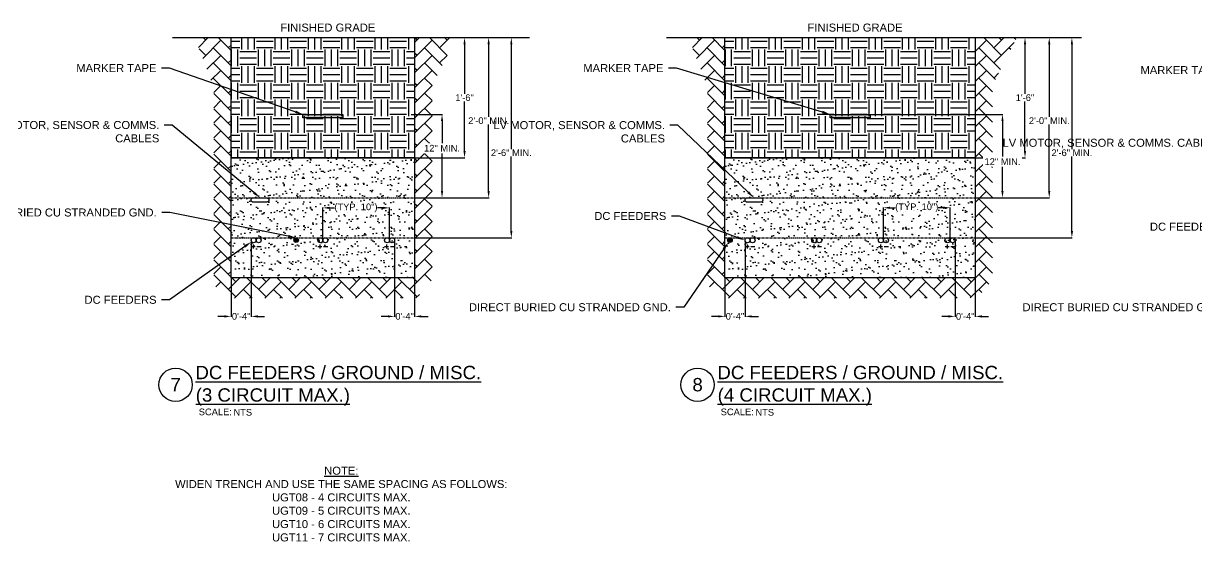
# Model space of a CAD drawing. Header units: feet. Extents: x -17 to 1795, y -42 to 60.
# Drawn here: x 997.1 to 1173, y -17.4 to 60.3 of the extents above; entities that cross this region are included whole.
import ezdxf
from ezdxf import colors
from ezdxf.entities.mleader import LeaderData, LeaderLine
from ezdxf.enums import TextEntityAlignment as Align
from ezdxf.math import Vec2, Vec3

# ---------------------------------------------------------------- set-up
doc = ezdxf.new("R2010")
doc.units = ezdxf.units.FT
doc.header["$MEASUREMENT"] = 0
doc.linetypes.add('CENTER', pattern=[2, 1.25, -0.25, 0.25, -0.25])
for name, color, linetype in [('E-CABL-HARN-CBHR', 2, 'Continuous'), ('E-CABL-INST', 1, 'INSTRUMENT_CABLE'), ('E-CABL-UG2', 142, 'GROUND_WIRE_G2'), ('E-FIN-GR', 4, 'Continuous'), ('E-MRKR-TREN', 6, 'Continuous'), ('E-TREN', 3, 'Continuous'), ('E-TREN-HATCH', 254, 'Continuous'), ('G-ANNO-TEXT @ 1', 1, 'Continuous'), ('G-DIMS', 7, 'Continuous'), ('G-TEXT', 7, 'Continuous'), ('text', 1, 'Continuous'), ('X-SES2-TREN_SECT$0$G-TEXT', 7, 'Continuous')]:
    doc.layers.add(name, color=color, linetype=linetype)
doc.styles.add('NEI-A', font='arial.ttf')
doc.styles.get("Standard").update_dxf_attribs({"font": 'arial.ttf'})
doc.linetypes.add('GROUND_WIRE_G2', pattern='A,1,-0.2,["G2",Standard,S=0.1,R=0,X=-0.1,Y=-0.05],-0.2', length=1.4)
doc.linetypes.add('INSTRUMENT_CABLE', pattern='A,1,-0.2,["INST",Standard,S=0.1,R=0,X=-0.09,Y=-0.05],-0.3', length=1.5)
doc.dimstyles.new('NEI-A', dxfattribs={"dimtxt": 0.1, "dimasz": 0.125, "dimexe": 0.0625, "dimexo": 0.0625, "dimgap": 0.0625, "dimtad": 0, "dimtih": 1, "dimtoh": 1, "dimdec": 4, "dimzin": 3, "dimdsep": 46, "dimlunit": 4, "dimtxsty": 'NEI-A', "dimcen": 0, "dimadec": 0, "dimazin": 0, "dimtfac": 0.75, "dimtdec": 4, "dimtofl": 0, "dimtmove": 0, "dimatfit": 3, "dimfxl": 1, "dimfrac": 1, "dimtolj": 1, "dimtzin": 0, "dimarcsym": 0})

# ---------------------------------------------------------------- blocks, each defined once
blk = doc.blocks.new('*D17')
at = {"layer": 'Defpoints', "color": 0, "transparency": 16777216}
for p in [(1105.28, 27.7), (1102.28, 22.16), (1105.28, 16.38)]:
    blk.add_point(p, dxfattribs=at)
at = {"layer": 'text', "color": 0, "lineweight": -2, "transparency": 16777216}
for p, q in [((1105.28, 27.63), (1105.28, 16.31)), ((1102.28, 22.1), (1102.28, 16.31)), ((1101.28, 16.38), (1100.28, 16.38)), ((1106.28, 16.38), (1107.28, 16.38))]:
    blk.add_line(p, q, dxfattribs=at)
at = {"layer": 'text', "color": 0, "transparency": 16777216}
for points in [[(1101.28, 16.54), (1101.28, 16.21), (1102.28, 16.38)], [(1106.28, 16.54), (1106.28, 16.21), (1105.28, 16.38)]]:
    blk.add_solid(points, dxfattribs=at)
at = {"layer": 'text', "color": 0, "transparency": 16777216, "insert": (1103.78, 16.38), "char_height": 1, "attachment_point": 5, "style": 'NEI-A'}
blk.add_mtext('\\A1;0\'-4"', dxfattribs=at)
blk = doc.blocks.new('*D18')
at = {"layer": 'Defpoints', "color": 0, "transparency": 16777216}
for p in [(1136.78, 27.79), (1139.79, 22.16), (1139.79, 16.38)]:
    blk.add_point(p, dxfattribs=at)
at = {"layer": 'text', "color": 0, "lineweight": -2, "transparency": 16777216}
for p, q in [((1136.78, 27.72), (1136.78, 16.31)), ((1139.79, 22.1), (1139.79, 16.31)), ((1135.78, 16.38), (1134.78, 16.38)), ((1140.79, 16.38), (1141.79, 16.38))]:
    blk.add_line(p, q, dxfattribs=at)
at = {"layer": 'text', "color": 0, "transparency": 16777216}
for points in [[(1135.78, 16.54), (1135.78, 16.21), (1136.78, 16.38)], [(1140.79, 16.54), (1140.79, 16.21), (1139.79, 16.38)]]:
    blk.add_solid(points, dxfattribs=at)
at = {"layer": 'text', "color": 0, "transparency": 16777216, "insert": (1138.29, 16.38), "char_height": 1, "attachment_point": 5, "style": 'NEI-A'}
blk.add_mtext('\\A1;0\'-4"', dxfattribs=at)
blk = doc.blocks.new('*D19')
at = {"layer": 'Defpoints', "color": 0, "transparency": 16777216}
for p in [(1136.03, 32.66), (1126.03, 27.79), (1136.03, 27.79)]:
    blk.add_point(p, dxfattribs=at)
at = {"layer": 'text', "color": 0, "lineweight": -2, "transparency": 16777216}
for p, q in [((1126.03, 27.85), (1126.03, 32.72)), ((1127.03, 32.66), (1127.8, 32.66)), ((1135.03, 32.66), (1134.26, 32.66)), ((1136.03, 27.85), (1136.03, 32.72))]:
    blk.add_line(p, q, dxfattribs=at)
at = {"layer": 'text', "color": 0, "transparency": 16777216}
for points in [[(1127.03, 32.83), (1127.03, 32.49), (1126.03, 32.66)], [(1135.03, 32.83), (1135.03, 32.49), (1136.03, 32.66)]]:
    blk.add_solid(points, dxfattribs=at)
at = {"layer": 'text', "color": 0, "transparency": 16777216, "insert": (1131.03, 32.66), "char_height": 1, "attachment_point": 5, "style": 'NEI-A'}
blk.add_mtext('\\A1;(TYP. 10")', dxfattribs=at)
blk = doc.blocks.new('*D20')
at = {"layer": 'Defpoints', "color": 0, "transparency": 16777216}
for p in [(1031.25, 27.7), (1028.25, 22.16), (1031.25, 16.38)]:
    blk.add_point(p, dxfattribs=at)
at = {"layer": 'text', "color": 0, "lineweight": -2, "transparency": 16777216}
for p, q in [((1031.25, 27.63), (1031.25, 16.31)), ((1028.25, 22.1), (1028.25, 16.31)), ((1027.25, 16.38), (1026.25, 16.38)), ((1032.25, 16.38), (1033.25, 16.38))]:
    blk.add_line(p, q, dxfattribs=at)
at = {"layer": 'text', "color": 0, "transparency": 16777216}
for points in [[(1027.25, 16.54), (1027.25, 16.21), (1028.25, 16.38)], [(1032.25, 16.54), (1032.25, 16.21), (1031.25, 16.38)]]:
    blk.add_solid(points, dxfattribs=at)
at = {"layer": 'text', "color": 0, "transparency": 16777216, "insert": (1029.75, 16.38), "char_height": 1, "attachment_point": 5, "style": 'NEI-A'}
blk.add_mtext('\\A1;0\'-4"', dxfattribs=at)
blk = doc.blocks.new('*D4')
at = {"layer": 'Defpoints', "color": 0, "transparency": 16777216}
for p in [(1052.75, 27.79), (1055.76, 22.16), (1055.76, 16.38)]:
    blk.add_point(p, dxfattribs=at)
at = {"layer": 'text', "color": 0, "lineweight": -2, "transparency": 16777216}
for p, q in [((1052.75, 27.72), (1052.75, 16.31)), ((1055.76, 22.1), (1055.76, 16.31)), ((1051.75, 16.38), (1050.75, 16.38)), ((1056.76, 16.38), (1057.76, 16.38))]:
    blk.add_line(p, q, dxfattribs=at)
at = {"layer": 'text', "color": 0, "transparency": 16777216}
for points in [[(1051.75, 16.54), (1051.75, 16.21), (1052.75, 16.38)], [(1056.76, 16.54), (1056.76, 16.21), (1055.76, 16.38)]]:
    blk.add_solid(points, dxfattribs=at)
at = {"layer": 'text', "color": 0, "transparency": 16777216, "insert": (1054.25, 16.38), "char_height": 1, "attachment_point": 5, "style": 'NEI-A'}
blk.add_mtext('\\A1;0\'-4"', dxfattribs=at)
blk = doc.blocks.new('*D5')
at = {"layer": 'Defpoints', "color": 0, "transparency": 16777216}
for p in [(1052, 32.65), (1042, 27.79), (1052, 27.79)]:
    blk.add_point(p, dxfattribs=at)
at = {"layer": 'text', "color": 0, "lineweight": -2, "transparency": 16777216}
for p, q in [((1042, 27.85), (1042, 32.71)), ((1043, 32.65), (1043.73, 32.65)), ((1051, 32.65), (1050.19, 32.65)), ((1052, 27.85), (1052, 32.71))]:
    blk.add_line(p, q, dxfattribs=at)
at = {"layer": 'text', "color": 0, "transparency": 16777216}
for points in [[(1043, 32.81), (1043, 32.48), (1042, 32.65)], [(1051, 32.81), (1051, 32.48), (1052, 32.65)]]:
    blk.add_solid(points, dxfattribs=at)
at = {"layer": 'text', "color": 0, "transparency": 16777216, "insert": (1046.96, 32.65), "char_height": 1, "attachment_point": 5, "style": 'NEI-A'}
blk.add_mtext('\\A1;(TYP. 10")', dxfattribs=at)
blk = doc.blocks.new('DETAIL_TITLE')
blk.add_circle((0.592, -0.513), 0.25)
at = {"style": 'NEI-A'}
blk.add_attdef('DETAIL_TITLE_001', (0.91, -0.485), '', height=0.2, dxfattribs=at)
at = {"style": 'NEI-A', "flags": 8}
blk.add_attdef('#', text='', height=0.2, dxfattribs=at).set_placement((0.592, -0.511), align=Align.MIDDLE_CENTER)
at = {"style": 'NEI-A'}
for tag, p in [('SCALE:', (0.939, -0.738)), ('1"_=_', (1.547, -0.738))]:
    blk.add_attdef(tag, text='', height=0.1, dxfattribs=at).set_placement(p, align=Align.BOTTOM_LEFT)
blk = doc.blocks.new('*D42')
at = {"layer": 'Defpoints', "color": 0, "transparency": 16777216}
for p in [(1055.76, 58.16), (1063.24, 58.16), (1055.76, 40.16)]:
    blk.add_point(p, dxfattribs=at)
at = {"layer": 'text', "color": 0, "lineweight": -2, "transparency": 16777216}
for p, q in [((1055.82, 58.16), (1063.3, 58.16)), ((1063.24, 57.16), (1063.24, 49.73)), ((1063.24, 41.16), (1063.24, 48.59)), ((1055.82, 40.16), (1063.3, 40.16))]:
    blk.add_line(p, q, dxfattribs=at)
at = {"layer": 'text', "color": 0, "transparency": 16777216}
for points in [[(1063.07, 57.16), (1063.4, 57.16), (1063.24, 58.16)], [(1063.07, 41.16), (1063.4, 41.16), (1063.24, 40.16)]]:
    blk.add_solid(points, dxfattribs=at)
at = {"layer": 'text', "color": 0, "transparency": 16777216, "insert": (1063.24, 49.16), "char_height": 1, "attachment_point": 5, "style": 'NEI-A'}
blk.add_mtext('\\A1;1\'-6"', dxfattribs=at)
blk = doc.blocks.new('*D43')
at = {"layer": 'Defpoints', "color": 0, "transparency": 16777216}
for p in [(1055.18, 46.66), (1055.76, 34.16), (1059.86, 34.16)]:
    blk.add_point(p, dxfattribs=at)
at = {"layer": 'text', "color": 0, "lineweight": -2, "transparency": 16777216}
for p, q in [((1055.24, 46.66), (1059.93, 46.66)), ((1059.86, 45.66), (1059.86, 42.16)), ((1059.86, 35.16), (1059.86, 41.03)), ((1055.82, 34.16), (1059.93, 34.16))]:
    blk.add_line(p, q, dxfattribs=at)
at = {"layer": 'text', "color": 0, "transparency": 16777216}
for points in [[(1059.7, 45.66), (1060.03, 45.66), (1059.86, 46.66)], [(1059.7, 35.16), (1060.03, 35.16), (1059.86, 34.16)]]:
    blk.add_solid(points, dxfattribs=at)
at = {"layer": 'text', "color": 0, "transparency": 16777216, "insert": (1059.86, 41.59), "char_height": 1, "attachment_point": 5, "style": 'NEI-A', "bg_fill": 3, "box_fill_scale": 1.25, "bg_fill_color": 256, "bg_fill_true_color": 13158600, "bg_fill_transparency": 0}
blk.add_mtext('\\A1;12" MIN.', dxfattribs=at)
blk = doc.blocks.new('*D44')
at = {"layer": 'Defpoints', "color": 0, "transparency": 16777216}
for p in [(1139.78, 58.16), (1147.25, 58.16), (1139.78, 40.16)]:
    blk.add_point(p, dxfattribs=at)
at = {"layer": 'text', "color": 0, "lineweight": -2, "transparency": 16777216}
for p, q in [((1139.84, 58.16), (1147.32, 58.16)), ((1147.25, 57.16), (1147.25, 49.73)), ((1147.25, 41.16), (1147.25, 48.59)), ((1139.84, 40.16), (1147.32, 40.16))]:
    blk.add_line(p, q, dxfattribs=at)
at = {"layer": 'text', "color": 0, "transparency": 16777216}
for points in [[(1147.09, 57.16), (1147.42, 57.16), (1147.25, 58.16)], [(1147.09, 41.16), (1147.42, 41.16), (1147.25, 40.16)]]:
    blk.add_solid(points, dxfattribs=at)
at = {"layer": 'text', "color": 0, "transparency": 16777216, "insert": (1147.25, 49.16), "char_height": 1, "attachment_point": 5, "style": 'NEI-A'}
blk.add_mtext('\\A1;1\'-6"', dxfattribs=at)
blk = doc.blocks.new('*D45')
at = {"layer": 'Defpoints', "color": 0, "transparency": 16777216}
for p in [(1139.95, 46.66), (1139.94, 34.16), (1143.88, 34.16)]:
    blk.add_point(p, dxfattribs=at)
at = {"layer": 'text', "color": 0, "lineweight": -2, "transparency": 16777216}
for p, q in [((1140.01, 46.66), (1143.94, 46.66)), ((1143.88, 45.66), (1143.88, 40.15)), ((1143.88, 35.16), (1143.88, 39.02)), ((1140.01, 34.16), (1143.94, 34.16))]:
    blk.add_line(p, q, dxfattribs=at)
at = {"layer": 'text', "color": 0, "transparency": 16777216}
for points in [[(1143.71, 45.66), (1144.04, 45.66), (1143.88, 46.66)], [(1143.71, 35.16), (1144.04, 35.16), (1143.88, 34.16)]]:
    blk.add_solid(points, dxfattribs=at)
at = {"layer": 'text', "color": 0, "transparency": 16777216, "insert": (1143.88, 39.58), "char_height": 1, "attachment_point": 5, "style": 'NEI-A', "bg_fill": 3, "box_fill_scale": 1.25, "bg_fill_color": 256, "bg_fill_true_color": 13158600, "bg_fill_transparency": 0}
blk.add_mtext('\\A1;12" MIN.', dxfattribs=at)
blk = doc.blocks.new('*D57')
at = {"layer": 'Defpoints', "color": 0, "transparency": 16777216}
for p in [(1055.76, 58.16), (1055.58, 28.16), (1070.25, 28.16)]:
    blk.add_point(p, dxfattribs=at)
at = {"layer": 'text', "color": 0, "lineweight": -2, "transparency": 16777216}
for p, q in [((1055.82, 58.16), (1070.31, 58.16)), ((1070.25, 57.16), (1070.25, 41.47)), ((1070.25, 29.16), (1070.25, 40.33)), ((1055.64, 28.16), (1070.31, 28.16))]:
    blk.add_line(p, q, dxfattribs=at)
at = {"layer": 'text', "color": 0, "transparency": 16777216}
for points in [[(1070.08, 57.16), (1070.41, 57.16), (1070.25, 58.16)], [(1070.08, 29.16), (1070.41, 29.16), (1070.25, 28.16)]]:
    blk.add_solid(points, dxfattribs=at)
at = {"layer": 'text', "color": 0, "transparency": 16777216, "insert": (1070.25, 40.9), "char_height": 1, "attachment_point": 5, "style": 'NEI-A'}
blk.add_mtext('\\A1;2\'-6" MIN.', dxfattribs=at)
blk = doc.blocks.new('*D58')
at = {"layer": 'Defpoints', "color": 0, "transparency": 16777216}
for p in [(1055.58, 58.16), (1055.58, 34.16), (1066.85, 34.16)]:
    blk.add_point(p, dxfattribs=at)
at = {"layer": 'text', "color": 0, "lineweight": -2, "transparency": 16777216}
for p, q in [((1055.64, 58.16), (1066.91, 58.16)), ((1066.85, 57.16), (1066.85, 46.29)), ((1066.85, 35.16), (1066.85, 45.14)), ((1055.64, 34.16), (1066.91, 34.16))]:
    blk.add_line(p, q, dxfattribs=at)
at = {"layer": 'text', "color": 0, "transparency": 16777216}
for points in [[(1066.68, 57.16), (1067.02, 57.16), (1066.85, 58.16)], [(1066.68, 35.16), (1067.02, 35.16), (1066.85, 34.16)]]:
    blk.add_solid(points, dxfattribs=at)
at = {"layer": 'text', "color": 0, "transparency": 16777216, "insert": (1066.85, 45.71), "char_height": 1, "attachment_point": 5, "style": 'NEI-A'}
blk.add_mtext('\\A1;2\'-0" MIN.', dxfattribs=at)
blk = doc.blocks.new('*D59')
at = {"layer": 'Defpoints', "color": 0, "transparency": 16777216}
for p in [(1139.79, 58.16), (1139.61, 28.16), (1154.28, 28.16)]:
    blk.add_point(p, dxfattribs=at)
at = {"layer": 'text', "color": 0, "lineweight": -2, "transparency": 16777216}
for p, q in [((1139.86, 58.16), (1154.34, 58.16)), ((1154.28, 57.16), (1154.28, 41.47)), ((1154.28, 29.16), (1154.28, 40.33)), ((1139.68, 28.16), (1154.34, 28.16))]:
    blk.add_line(p, q, dxfattribs=at)
at = {"layer": 'text', "color": 0, "transparency": 16777216}
for points in [[(1154.12, 57.16), (1154.45, 57.16), (1154.28, 58.16)], [(1154.12, 29.16), (1154.45, 29.16), (1154.28, 28.16)]]:
    blk.add_solid(points, dxfattribs=at)
at = {"layer": 'text', "color": 0, "transparency": 16777216, "insert": (1154.28, 40.9), "char_height": 1, "attachment_point": 5, "style": 'NEI-A'}
blk.add_mtext('\\A1;2\'-6" MIN.', dxfattribs=at)
blk = doc.blocks.new('*D60')
at = {"layer": 'Defpoints', "color": 0, "transparency": 16777216}
for p in [(1139.61, 58.16), (1139.61, 34.16), (1150.89, 34.16)]:
    blk.add_point(p, dxfattribs=at)
at = {"layer": 'text', "color": 0, "lineweight": -2, "transparency": 16777216}
for p, q in [((1139.68, 58.16), (1150.95, 58.16)), ((1150.89, 57.16), (1150.89, 46.29)), ((1150.89, 35.16), (1150.89, 45.14)), ((1139.68, 34.16), (1150.95, 34.16))]:
    blk.add_line(p, q, dxfattribs=at)
at = {"layer": 'text', "color": 0, "transparency": 16777216}
for points in [[(1150.72, 57.16), (1151.05, 57.16), (1150.89, 58.16)], [(1150.72, 35.16), (1151.05, 35.16), (1150.89, 34.16)]]:
    blk.add_solid(points, dxfattribs=at)
at = {"layer": 'text', "color": 0, "transparency": 16777216, "insert": (1150.89, 45.71), "char_height": 1, "attachment_point": 5, "style": 'NEI-A'}
blk.add_mtext('\\A1;2\'-0" MIN.', dxfattribs=at)

msp = doc.modelspace()

# ---------------------------------------------------------------- hatches: boundary and pattern name
at = {"layer": 'E-CABL-UG2', "linetype": 'Continuous'}
h = msp.add_hatch(color=256, dxfattribs=at)
edge = h.paths.add_edge_path()
edge.add_arc((1037.99617, 27.8174), 0.34375, 0, 360)
h = msp.add_hatch(color=256, dxfattribs=at)
edge = h.paths.add_edge_path()
edge.add_arc((1103.01446, 27.8174), 0.34375, 0, 360)
at = {"layer": 'E-MRKR-TREN', "linetype": 'Continuous'}
h = msp.add_hatch(color=256, dxfattribs=at)
h.dxf.hatch_style = 1
h.paths.add_polyline_path([(1039.00242, 46.66019), (1045.00242, 46.66019), (1045.00242, 46.16019), (1039.00242, 46.16019)])
h = msp.add_hatch(color=256, dxfattribs=at)
h.dxf.hatch_style = 1
h.paths.add_polyline_path([(1118.03713, 46.66082), (1124.03713, 46.66082), (1124.03713, 46.16082), (1118.03713, 46.16082)])
at = {"layer": 'E-TREN-HATCH', "linetype": 'Continuous'}
h = msp.add_hatch(dxfattribs=at)
h.set_pattern_fill('AR-HBONE', color=256, scale=0.4)
h.set_pattern_definition([(45, (534.548, 199.1875), (2e-16, 2.2627417), [4.8, -1.6]), (135, (535.6793, 200.3188), (2e-16, 2.2627417), [4.8, -1.6])])
h.paths.add_polyline_path([(1061.97409, 58.16115), (1055.75867, 58.16115), (1055.75867, 22.16115), (1028.24617, 22.16115), (1028.24617, 58.16115), (1022.8187, 58.16115), (1025.64058, 50.67285), (1025.64058, 21.0924), (1027.63895, 19.0924), (1056.02359, 19.13853), (1058.37071, 21.87574), (1058.37071, 51.04884)])
h = msp.add_hatch(dxfattribs=at)
h.set_pattern_fill('EARTH', color=256, scale=10)
h.set_pattern_definition([(0, (534.548, 199.1875), (2.5, 2.5), [2.5, -2.5]), (0, (534.548, 200.125), (2.5, 2.5), [2.5, -2.5]), (0, (534.548, 201.0625), (2.5, 2.5), [2.5, -2.5]), (90, (534.8605, 201.375), (-2.5, 2.5), [2.5, -2.5]), (90, (535.798, 201.375), (-2.5, 2.5), [2.5, -2.5]), (90, (536.7355, 201.375), (-2.5, 2.5), [2.5, -2.5])])
h.paths.add_polyline_path([(1028.24617, 58.16115), (1055.75867, 58.16115), (1055.75867, 40.16115), (1028.24617, 40.16115)])
h = msp.add_hatch(dxfattribs=at)
h.set_pattern_fill('AR-HBONE', color=256, scale=0.4)
h.set_pattern_definition([(45, (608.5827, 199.1875), (2e-16, 2.2627417), [4.8, -1.6]), (135, (609.714, 200.3188), (2e-16, 2.2627417), [4.8, -1.6])])
h.paths.add_polyline_path([(1146.0088, 58.16115), (1139.79338, 58.16115), (1139.79338, 22.16115), (1102.28088, 22.16115), (1102.28088, 58.16115), (1096.85341, 58.16115), (1099.6753, 50.67285), (1099.6753, 21.0924), (1101.67367, 19.0924), (1140.0583, 19.13853), (1142.40542, 21.87574), (1142.40542, 51.04884)])
h = msp.add_hatch(dxfattribs=at)
h.set_pattern_fill('EARTH', color=256, scale=10)
h.set_pattern_definition([(0, (608.5827, 199.1875), (2.5, 2.5), [2.5, -2.5]), (0, (608.5827, 200.125), (2.5, 2.5), [2.5, -2.5]), (0, (608.5827, 201.0625), (2.5, 2.5), [2.5, -2.5]), (90, (608.8952, 201.375), (-2.5, 2.5), [2.5, -2.5]), (90, (609.8327, 201.375), (-2.5, 2.5), [2.5, -2.5]), (90, (610.7702, 201.375), (-2.5, 2.5), [2.5, -2.5])])
h.paths.add_polyline_path([(1102.28088, 58.16115), (1139.79338, 58.16115), (1139.79338, 40.16115), (1102.28088, 40.16115)])
h = msp.add_hatch(dxfattribs=at)
h.set_pattern_fill('AR-SAND', color=252)
h.set_pattern_definition([(37.5, (534.548, 199.1875), (-0.0629934, 1.9268238), [0, -1.52, 0, -1.7, 0, -1.625]), (7.5, (534.548, 199.1875), (1.769777, 2.822146), [0, -0.82, 0, -1.37, 0, -0.525]), (327.5, (533.318, 199.1875), (3.114142, 0.005659), [0, -0.5, 0, -1.8, 0, -2.35]), (317.5, (533.318, 199.1875), (3.006127, 0.877676), [0, -0.25, 0, -1.18, 0, -1.35])])
h.paths.add_polyline_path([(1028.24617, 40.16115), (1055.75867, 40.16115), (1055.75867, 22.16115), (1028.24617, 22.16115)])
h = msp.add_hatch(dxfattribs=at)
h.set_pattern_fill('AR-SAND', color=252)
h.set_pattern_definition([(37.5, (608.5827, 199.1875), (-0.0629934, 1.9268238), [0, -1.52, 0, -1.7, 0, -1.625]), (7.5, (608.5827, 199.1875), (1.769777, 2.822146), [0, -0.82, 0, -1.37, 0, -0.525]), (327.5, (607.3527, 199.1875), (3.114142, 0.005659), [0, -0.5, 0, -1.8, 0, -2.35]), (317.5, (607.3527, 199.1875), (3.006127, 0.877676), [0, -0.25, 0, -1.18, 0, -1.35])])
h.paths.add_polyline_path([(1102.28088, 40.16115), (1139.79338, 40.16115), (1139.79338, 22.16115), (1102.28088, 22.16115)])

# ---------------------------------------------------------------- linework, layer by layer
at = {"layer": 'E-CABL-HARN-CBHR', "linetype": 'Continuous'}
for centre in [(1031.62117, 27.78615), (1032.37117, 27.78615), (1041.62117, 27.78615), (1042.37117, 27.78615), (1051.62117, 27.78615), (1052.37117, 27.78615), (1105.65588, 27.78615), (1106.40588, 27.78615), (1115.65588, 27.78615), (1116.40588, 27.78615), (1125.65588, 27.78615), (1126.40588, 27.78615), (1135.65588, 27.78615), (1136.40588, 27.78615)]:
    msp.add_circle(centre, 0.375, dxfattribs=at)
at = {"layer": 'E-CABL-INST', "linetype": 'Continuous', "flags": 128}
for points in [[(1031.58367, 34.16115), (1033.58367, 34.16115, -1.000000131), (1033.58367, 33.48615), (1031.58367, 33.48615, -0.999839867), (1031.58356, 34.16115, -0.000160154)], [(1105.61838, 34.16115), (1107.61838, 34.16115, -1.000000131), (1107.61838, 33.48615), (1105.61838, 33.48615, -0.999839867), (1105.61827, 34.16115, -0.000160154)]]:
    msp.add_lwpolyline(points, format="xyb", dxfattribs=at)
at = {"layer": 'E-CABL-UG2', "linetype": 'Continuous'}
for centre in [(1037.99617, 27.8174), (1103.01446, 27.8174)]:
    msp.add_circle(centre, 0.34375, dxfattribs=at)
at = {"layer": 'E-FIN-GR', "flags": 128}
for points in [[(1019.477, 58.16115), (1072.98124, 58.16115)], [(1093.51171, 58.16115), (1155.72849, 58.16115)]]:
    msp.add_lwpolyline(points, dxfattribs=at)
at = {"layer": 'E-MRKR-TREN', "linetype": 'Continuous', "flags": 128}
for points in [[(1039.00242, 46.66019), (1045.00242, 46.66019), (1045.00242, 46.16019), (1039.00242, 46.16019)], [(1118.03713, 46.66082), (1124.03713, 46.66082), (1124.03713, 46.16082), (1118.03713, 46.16082)]]:
    msp.add_lwpolyline(points, close=True, dxfattribs=at)
at = {"layer": 'E-TREN', "color": 252, "linetype": 'Continuous'}
for points in [[(1028.24617, 58.16115), (1055.75867, 58.16115), (1055.75867, 40.16115), (1028.24617, 40.16115)], [(1102.28088, 58.16115), (1139.79338, 58.16115), (1139.79338, 40.16115), (1102.28088, 40.16115)], [(1028.24617, 40.16115), (1055.75867, 40.16115), (1055.75867, 22.16115), (1028.24617, 22.16115)], [(1102.28088, 40.16115), (1139.79338, 40.16115), (1139.79338, 22.16115), (1102.28088, 22.16115)]]:
    msp.add_lwpolyline(points, close=True, dxfattribs=at)
at = {"layer": 'G-DIMS', "linetype": 'CENTER', "ltscale": 0.25}
for points in [[(1028.24617, 34.16115), (1055.75867, 34.16115)], [(1102.28088, 34.16115), (1139.79338, 34.16115)], [(1028.24617, 28.16115), (1055.75867, 28.16115)], [(1102.28088, 28.16115), (1139.79338, 28.16115)]]:
    msp.add_lwpolyline(points, dxfattribs=at)
at = {"layer": 'G-TEXT'}
for p, q in [((1031.23948, 26.86121), (1031.85738, 26.86121)), ((1031.54843, 27.17016), (1031.54843, 26.55226)), ((1032.11402, 26.86121), (1032.73192, 26.86121)), ((1041.23948, 26.86121), (1041.85738, 26.86121)), ((1041.54843, 27.17016), (1041.54843, 26.55226)), ((1042.11402, 26.86121), (1042.73192, 26.86121)), ((1051.23948, 26.86121), (1051.85738, 26.86121)), ((1051.54843, 27.17016), (1051.54843, 26.55226)), ((1052.11402, 26.86121), (1052.73192, 26.86121)), ((1105.2742, 26.86121), (1105.8921, 26.86121)), ((1105.58315, 27.17016), (1105.58315, 26.55226)), ((1106.14874, 26.86121), (1106.76663, 26.86121)), ((1115.2742, 26.86121), (1115.8921, 26.86121)), ((1115.58315, 27.17016), (1115.58315, 26.55226)), ((1116.14874, 26.86121), (1116.76663, 26.86121)), ((1125.2742, 26.86121), (1125.8921, 26.86121)), ((1125.58315, 27.17016), (1125.58315, 26.55226)), ((1126.14874, 26.86121), (1126.76663, 26.86121)), ((1135.2742, 26.86121), (1135.8921, 26.86121)), ((1135.58315, 27.17016), (1135.58315, 26.55226)), ((1136.14874, 26.86121), (1136.76663, 26.86121))]:
    msp.add_line(p, q, dxfattribs=at)

# ---------------------------------------------------------------- block references
at = {"layer": 'G-ANNO-TEXT @ 1'}
ref = msp.add_blockref('DETAIL_TITLE', (1014.01017, 11.25291), dxfattribs=dict(at, xscale=10, yscale=10, zscale=10))
ref.add_attrib('#', '7', dxfattribs={"layer": '0', "height": 2, "style": 'NEI-A'}).set_placement((1019.93217, 6.14391), align=Align.MIDDLE_CENTER)
ref.add_attrib('DETAIL_TITLE_001', '%%UDC FEEDERS / GROUND / MISC.', (1022.89359, 6.96606), dxfattribs={"layer": '0', "height": 2, "style": 'NEI-A'})
ref.add_attrib('SCALE:', 'SCALE:', dxfattribs={"layer": '0', "height": 1, "style": 'NEI-A'}).set_placement((1023.39326, 2.56417), align=Align.TOP_LEFT)
ref.add_attrib('1"_=_', 'NTS', dxfattribs={"layer": '0', "height": 1, "style": 'NEI-A'}).set_placement((1028.59837, 2.50192), align=Align.TOP_LEFT)
ref.add_attrib('DETAIL_TITLE_002', '%%U(3 CIRCUIT MAX.)', (1022.93997, 3.59862), dxfattribs={"layer": '0', "height": 2, "style": 'NEI-A'})
ref = msp.add_blockref('DETAIL_TITLE', (1092.25151, 11.25291), dxfattribs=dict(at, xscale=10, yscale=10, zscale=10))
ref.add_attrib('#', '8', dxfattribs={"layer": '0', "height": 2, "style": 'NEI-A'}).set_placement((1098.17351, 6.14391), align=Align.MIDDLE_CENTER)
ref.add_attrib('DETAIL_TITLE_001', '%%UDC FEEDERS / GROUND / MISC.', (1101.13492, 6.96606), dxfattribs={"layer": '0', "height": 2, "style": 'NEI-A'})
ref.add_attrib('SCALE:', 'SCALE:', dxfattribs={"layer": '0', "height": 1, "style": 'NEI-A'}).set_placement((1101.63459, 2.56417), align=Align.TOP_LEFT)
ref.add_attrib('1"_=_', 'NTS', dxfattribs={"layer": '0', "height": 1, "style": 'NEI-A'}).set_placement((1106.83971, 2.50192), align=Align.TOP_LEFT)
ref.add_attrib('DETAIL_TITLE_002', '%%U(4 CIRCUIT MAX.)', (1101.18131, 3.59862), dxfattribs={"layer": '0', "height": 2, "style": 'NEI-A'})

# ---------------------------------------------------------------- texts
at = {"layer": 'text', "char_height": 1.2, "attachment_point": 5, "style": 'NEI-A'}
for width, insert in [(17.5818837, (1042.73856, 59.6616)), (15.8610306, (1121.77328, 59.6616))]:
    msp.add_mtext_dynamic_manual_height_columns('FINISHED GRADE', width=width, gutter_width=6.5625, heights=[0], dxfattribs=dict(at, insert=insert))
at = {"layer": 'X-SES2-TREN_SECT$0$G-TEXT', "insert": (1044.75978, -11.7607), "char_height": 1.2, "attachment_point": 5, "style": 'NEI-A'}
msp.add_mtext_dynamic_manual_height_columns('{\\LNOTE:\\P}WIDEN TRENCH AND USE THE SAME SPACING AS FOLLOWS:\\PUGT08 - 4 CIRCUITS MAX.\\PUGT09 - 5 CIRCUITS MAX.\\PUGT10 - 6 CIRCUITS MAX.\\PUGT11 - 7 CIRCUITS MAX.', width=47.913125, gutter_width=6.5625, heights=[0], dxfattribs=at)

# ---------------------------------------------------------------- dimensions: what is measured, and where the dimension line sits
at = {"layer": 'text'}
for base, p1, p2, picture, middle in [((1063.23831, 58.16115), (1055.75932, 40.16115), (1055.75932, 58.16115), '*D42', (1063.23831, 49.16115)), ((1147.25468, 58.16115), (1139.77568, 40.16115), (1139.77568, 58.16115), '*D44', (1147.25468, 49.16115))]:
    dim = msp.add_linear_dim(base=base, p1=p1, p2=p2, angle=90, text='1\'-6"', dimstyle='NEI-A', override={"dimtxt": 1, "dimasz": 1}, dxfattribs=at)
    dim.commit()
    dim.dimension.update_dxf_attribs({"geometry": picture, "text_midpoint": middle})
for base, p1, p2, text, picture, middle in [((1051.99617, 32.64523), (1041.99617, 27.78615), (1051.99617, 27.78615), '(TYP. <>)', '*D5', (1046.95731, 32.64523)), ((1136.03088, 32.66097), (1126.03088, 27.78615), (1136.03088, 27.78615), '(TYP. <>)', '*D19', (1131.03088, 32.66097)), ((1031.24617, 16.37678), (1028.24617, 22.16115), (1031.24617, 27.69544), '0\'-4"', '*D20', (1029.74617, 16.37678)), ((1055.75867, 16.37678), (1052.74617, 27.78615), (1055.75867, 22.16115), '0\'-4"', '*D4', (1054.25242, 16.37678)), ((1105.28088, 16.37678), (1102.28088, 22.16115), (1105.28088, 27.69544), '0\'-4"', '*D17', (1103.78088, 16.37678)), ((1139.79338, 16.37678), (1136.78088, 27.78615), (1139.79338, 22.16115), '0\'-4"', '*D18', (1138.28713, 16.37678))]:
    dim = msp.add_linear_dim(base=base, p1=p1, p2=p2, text=text, dimstyle='NEI-A', override={"dimtxt": 1, "dimasz": 1, "dimgap": 0.0625}, dxfattribs=at)
    dim.commit()
    dim.dimension.update_dxf_attribs({"geometry": picture, "text_midpoint": middle, "dimtype": 160})

# ---------------------------------------------------------------- leaders
ml = msp.add_multileader_mtext('Standard', dxfattribs=at)
ml.set_content('MARKER TAPE ', color=256, style='NEI-A')
ml.set_leader_properties()
ml.build(insert=Vec2(0, 0))
ml.multileader.update_dxf_attribs({"dogleg_length": 0.1, "arrow_head_size": 1.2, "scale": 12})
ctx = ml.context
ctx.base_point, ctx.scale, ctx.char_height, ctx.arrow_head_size, ctx.landing_gap_size, ctx.plane_origin = Vec3(1009.27353, 53.59919), 12, 1.2, 1.2, 0.75, Vec3(1035.76657, 38.10794)
ctx.text_align_type = 2
notes = []
notes.append((ctx, [(0, (1, 1, 0), (1019, 53.59919), (-1, 0), 1.2, [(0, [(1039.00242, 46.66019)], 0, [])])]))
ctx.mtext.insert, ctx.mtext.width, ctx.mtext.alignment, ctx.mtext.flow_direction = Vec3(1017.05, 54.19919), 11.063125, 3, 5
ml = msp.add_multileader_mtext('Standard', dxfattribs=at)
ml.set_content('MARKER TAPE ', color=256, style='NEI-A')
ml.set_leader_properties()
ml.build(insert=Vec2(0, 0))
ml.multileader.update_dxf_attribs({"dogleg_length": 0.1, "arrow_head_size": 1.2, "scale": 12})
ctx = ml.context
ctx.base_point, ctx.scale, ctx.char_height, ctx.arrow_head_size, ctx.landing_gap_size, ctx.plane_origin = Vec3(1085.27353, 53.59938), 12, 1.2, 1.2, 0.75, Vec3(1115.90008, 40.45572)
ctx.text_align_type = 2
notes.append((ctx, [(0, (1, 1, 0), (1095, 53.59938), (-1, 0), 1.2, [(0, [(1118.03713, 46.66082)], 0, [])])]))
ctx.mtext.insert, ctx.mtext.width, ctx.mtext.alignment, ctx.mtext.flow_direction = Vec3(1093.05, 54.19938), 11.063125, 3, 5
ml = msp.add_multileader_mtext('Standard', dxfattribs=at)
ml.set_content('MARKER TAPE ', color=256, style='NEI-A')
ml.set_leader_properties()
ml.build(insert=Vec2(0, 0))
ml.multileader.update_dxf_attribs({"dogleg_length": 0.1, "arrow_head_size": 1.2, "scale": 12})
ctx = ml.context
ctx.base_point, ctx.scale, ctx.char_height, ctx.arrow_head_size, ctx.landing_gap_size, ctx.plane_origin = Vec3(1168.79999, 53.29397), 12, 1.2, 1.2, 0.75, Vec3(1200.80174, 39.9681)
ctx.text_align_type = 2
notes.append((ctx, [(0, (1, 1, 0), (1178.52645, 53.29397), (-1, 0), 1.2, [(0, [(1194.1282, 46.66624)], 0, [])])]))
ctx.mtext.insert, ctx.mtext.width, ctx.mtext.alignment, ctx.mtext.flow_direction = Vec3(1176.57645, 53.89397), 11.063125, 3, 5
ml = msp.add_multileader_mtext('Standard', dxfattribs=at)
ml.set_content('MARKER TAPE ', color=256, style='NEI-A')
ml.set_leader_properties()
ml.build(insert=Vec2(0, 0))
ml.multileader.update_dxf_attribs({"dogleg_length": 0.1, "arrow_head_size": 1.2, "scale": 12})
ctx = ml.context
ctx.base_point, ctx.scale, ctx.char_height, ctx.arrow_head_size, ctx.landing_gap_size, ctx.plane_origin = Vec3(1258.42057, 53.59614), 12, 1.2, 1.2, 0.75, Vec3(1289.098, 38.3632)
ctx.text_align_type = 2
notes.append((ctx, [(0, (1, 1, 0), (1268.14704, 53.59614), (-1, 0), 1.2, [(0, [(1289.52917, 46.6759)], 0, [])])]))
ctx.mtext.insert, ctx.mtext.width, ctx.mtext.alignment, ctx.mtext.flow_direction = Vec3(1266.19704, 54.19614), 11.063125, 3, 5
ml = msp.add_multileader_mtext('Standard', dxfattribs=at)
ml.set_content('LV MOTOR, SENSOR & COMMS. \\PCABLES', color=256, style='NEI-A')
ml.set_leader_properties()
ml.build(insert=Vec2(0, 0))
ml.multileader.update_dxf_attribs({"dogleg_length": 0.1, "arrow_head_size": 1.2, "scale": 12})
ctx = ml.context
ctx.base_point, ctx.scale, ctx.char_height, ctx.arrow_head_size, ctx.landing_gap_size, ctx.plane_origin = Vec3(1256.49779, 45.41172), 12, 1.2, 1.2, 0.75, Vec3(1293.0151, 38.14308)
ctx.text_align_type = 2
notes.append((ctx, [(0, (1, 1, 0), (1268.14704, 45.41172), (-1, 0), 1.2, [(0, [(1280.11042, 34.16115)], 0, [])])]))
ctx.mtext.insert, ctx.mtext.width, ctx.mtext.alignment, ctx.mtext.flow_direction = Vec3(1266.19704, 46.02195), 15.463125, 3, 5
ml = msp.add_multileader_mtext('Standard', dxfattribs=at)
ml.set_content('LV MOTOR, SENSOR & COMMS. \\PCABLES', color=256, style='NEI-A')
ml.set_leader_properties()
ml.build(insert=Vec2(0, 0))
ml.multileader.update_dxf_attribs({"dogleg_length": 0.1, "arrow_head_size": 1.2, "scale": 12})
ctx = ml.context
ctx.base_point, ctx.scale, ctx.char_height, ctx.arrow_head_size, ctx.landing_gap_size, ctx.plane_origin = Vec3(1007.7827, 45.05992), 12, 1.2, 1.2, 0.75, Vec3(1039.68367, 38.14308)
ctx.text_align_type = 2
notes.append((ctx, [(0, (1, 1, 0), (1019.43195, 45.05992), (-1, 0), 1.2, [(0, [(1032.58367, 34.16115)], 0, [])])]))
ctx.mtext.insert, ctx.mtext.width, ctx.mtext.alignment, ctx.mtext.flow_direction = Vec3(1017.48195, 45.67015), 15.463125, 3, 5
ml = msp.add_multileader_mtext('Standard', dxfattribs=at)
ml.set_content('LV MOTOR, SENSOR & COMMS. \\PCABLES', color=256, style='NEI-A')
ml.set_leader_properties()
ml.build(insert=Vec2(0, 0))
ml.multileader.update_dxf_attribs({"dogleg_length": 0.1, "arrow_head_size": 1.2, "scale": 12})
ctx = ml.context
ctx.base_point, ctx.scale, ctx.char_height, ctx.arrow_head_size, ctx.landing_gap_size, ctx.plane_origin = Vec3(1083.58535, 45.04051), 12, 1.2, 1.2, 0.75, Vec3(1119.81718, 38.14308)
ctx.text_align_type = 2
notes.append((ctx, [(0, (1, 1, 0), (1095.2346, 45.04051), (-1, 0), 1.2, [(0, [(1106.61838, 34.16115)], 0, [])])]))
ctx.mtext.insert, ctx.mtext.width, ctx.mtext.alignment, ctx.mtext.flow_direction = Vec3(1093.2846, 45.65075), 15.463125, 3, 5
ml = msp.add_multileader_mtext('Standard', dxfattribs=at)
ml.set_content('LV MOTOR, SENSOR & COMMS. CABLES', color=256, style='NEI-A')
ml.set_leader_properties()
ml.build(insert=Vec2(0, 0))
ml.multileader.update_dxf_attribs({"dogleg_length": 0.1, "arrow_head_size": 1.2, "scale": 12})
ctx = ml.context
ctx.base_point, ctx.scale, ctx.char_height, ctx.arrow_head_size, ctx.landing_gap_size, ctx.plane_origin = Vec3(1166.97218, 42.39304), 12, 1.2, 1.2, 0.75, Vec3(1204.71884, 38.14308)
ctx.text_align_type = 2
notes.append((ctx, [(0, (1, 1, 0), (1178.62143, 42.39304), (-1, 0), 1.2, [(0, [(1189.70945, 34.16115)], 0, [])])]))
ctx.mtext.insert, ctx.mtext.width, ctx.mtext.alignment, ctx.mtext.flow_direction = Vec3(1176.67143, 43.00328), 12.713125, 3, 5
ml = msp.add_multileader_mtext('Standard', dxfattribs=at)
ml.set_content('DIRECT BURIED CU STRANDED GND.', color=256, style='NEI-A')
ml.set_leader_properties()
ml.build(insert=Vec2(0, 0))
ml.multileader.update_dxf_attribs({"dogleg_length": 0.1, "arrow_head_size": 1.2, "scale": 12})
ctx = ml.context
ctx.base_point, ctx.scale, ctx.char_height, ctx.arrow_head_size, ctx.landing_gap_size, ctx.plane_origin = Vec3(1003.5154, 31.94445), 12, 1.2, 1.2, 0.75, Vec3(1088.40375, 35.18505)
ctx.text_align_type = 2
notes.append((ctx, [(0, (1, 1, 0), (1019.03641, 31.94445), (-1, 0), 1.2, [(0, [(1037.99617, 28.16115)], 0, [])])]))
ctx.mtext.insert, ctx.mtext.width, ctx.mtext.alignment, ctx.mtext.flow_direction = Vec3(1017.08641, 32.55468), 14.663125, 3, 5
ml = msp.add_multileader_mtext('Standard', dxfattribs=at)
ml.set_content('DC FEEDERS', color=256, style='NEI-A')
ml.set_leader_properties()
ml.build(insert=Vec2(0, 0))
ml.multileader.update_dxf_attribs({"dogleg_length": 0.1, "arrow_head_size": 1.2, "scale": 12})
ctx = ml.context
ctx.base_point, ctx.scale, ctx.char_height, ctx.arrow_head_size, ctx.landing_gap_size, ctx.plane_origin = Vec3(1082.15134, 31.41991), 12, 1.2, 1.2, 0.75, Vec3(1119.81718, 34.34806)
ctx.text_align_type = 2
notes.append((ctx, [(0, (1, 1, 0), (1095.43934, 31.41991), (-1, 0), 1.2, [(0, [(1105.21901, 27.81283)], 0, [])])]))
ctx.mtext.insert, ctx.mtext.width, ctx.mtext.alignment, ctx.mtext.flow_direction = Vec3(1093.48934, 32.03014), 10.813125, 3, 5
ml = msp.add_multileader_mtext('Standard', dxfattribs=at)
ml.set_content('DC FEEDERS', color=256, style='NEI-A')
ml.set_leader_properties()
ml.build(insert=Vec2(0, 0))
ml.multileader.update_dxf_attribs({"dogleg_length": 0.1, "arrow_head_size": 1.2, "scale": 12})
ctx = ml.context
ctx.base_point, ctx.scale, ctx.char_height, ctx.arrow_head_size, ctx.landing_gap_size, ctx.plane_origin = Vec3(1254.74751, 31.61448), 12, 1.2, 1.2, 0.75, Vec3(1293.0151, 34.34806)
ctx.text_align_type = 2
notes.append((ctx, [(0, (1, 1, 0), (1268.03551, 31.61448), (-1, 0), 1.2, [(0, [(1278.73387, 27.77222)], 0, [])])]))
ctx.mtext.insert, ctx.mtext.width, ctx.mtext.alignment, ctx.mtext.flow_direction = Vec3(1266.08551, 32.22471), 10.813125, 3, 5
ml = msp.add_multileader_mtext('Standard', dxfattribs=at)
ml.set_content('DC FEEDERS', color=256, style='NEI-A')
ml.set_leader_properties()
ml.build(insert=Vec2(0, 0))
ml.multileader.update_dxf_attribs({"dogleg_length": 0.1, "arrow_head_size": 1.2, "scale": 12})
ctx = ml.context
ctx.base_point, ctx.scale, ctx.char_height, ctx.arrow_head_size, ctx.landing_gap_size, ctx.plane_origin = Vec3(1165.44195, 29.81383), 12, 1.2, 1.2, 0.75, Vec3(1204.71884, 34.34806)
ctx.text_align_type = 2
notes.append((ctx, [(0, (1, 1, 0), (1178.72995, 29.81383), (-1, 0), 1.2, [(0, [(1188.3206, 27.75055)], 0, [])])]))
ctx.mtext.insert, ctx.mtext.width, ctx.mtext.alignment, ctx.mtext.flow_direction = Vec3(1176.77995, 30.42406), 10.813125, 3, 5
ml = msp.add_multileader_mtext('Standard', dxfattribs=at)
ml.set_content('DC FEEDERS', color=256, style='NEI-A')
ml.set_leader_properties()
ml.build(insert=Vec2(0, 0))
ml.multileader.update_dxf_attribs({"dogleg_length": 0.1, "arrow_head_size": 1.2, "scale": 12})
ctx = ml.context
ctx.base_point, ctx.scale, ctx.char_height, ctx.arrow_head_size, ctx.landing_gap_size, ctx.plane_origin = Vec3(1005.73368, 18.85727), 12, 1.2, 1.2, 0.75, Vec3(1039.68367, 34.34806)
ctx.text_align_type = 2
notes.append((ctx, [(0, (1, 1, 0), (1019.02168, 18.85727), (-1, 0), 1.2, [(0, [(1031.25932, 27.55276)], 0, [])])]))
ctx.mtext.insert, ctx.mtext.width, ctx.mtext.alignment, ctx.mtext.flow_direction = Vec3(1017.07168, 19.4675), 10.813125, 3, 5
ml = msp.add_multileader_mtext('Standard', dxfattribs=at)
ml.set_content('DIRECT BURIED CU STRANDED GND.', color=256, style='NEI-A')
ml.set_leader_properties()
ml.build(insert=Vec2(0, 0))
ml.multileader.update_dxf_attribs({"dogleg_length": 0.1, "arrow_head_size": 1.2, "scale": 12})
ctx = ml.context
ctx.base_point, ctx.scale, ctx.char_height, ctx.arrow_head_size, ctx.landing_gap_size, ctx.plane_origin = Vec3(1080.59354, 17.74563), 12, 1.2, 1.2, 0.75, Vec3(1098.32459, 18.52459)
ctx.text_align_type = 2
notes.append((ctx, [(0, (1, 1, 0), (1096.11454, 17.74563), (-1, 0), 1.2, [(0, [(1102.78852, 27.47365)], 0, [])])]))
ctx.mtext.insert, ctx.mtext.width, ctx.mtext.alignment, ctx.mtext.flow_direction = Vec3(1094.16454, 18.35587), 14.663125, 3, 5
ml = msp.add_multileader_mtext('Standard', dxfattribs=at)
ml.set_content('DIRECT BURIED CU STRANDED GND.', color=256, style='NEI-A')
ml.set_leader_properties()
ml.build(insert=Vec2(0, 0))
ml.multileader.update_dxf_attribs({"dogleg_length": 0.1, "arrow_head_size": 1.2, "scale": 12})
ctx = ml.context
ctx.base_point, ctx.scale, ctx.char_height, ctx.arrow_head_size, ctx.landing_gap_size, ctx.plane_origin = Vec3(1163.57742, 17.74563), 12, 1.2, 1.2, 0.75, Vec3(1216.32967, 18.52459)
ctx.text_align_type = 2
notes.append((ctx, [(0, (1, 1, 0), (1179.09843, 17.74563), (-1, 0), 1.2, [(0, [(1185.83579, 27.47365)], 0, [])])]))
ctx.mtext.insert, ctx.mtext.width, ctx.mtext.alignment, ctx.mtext.flow_direction = Vec3(1177.14843, 18.35587), 14.663125, 3, 5
ml = msp.add_multileader_mtext('Standard', dxfattribs=at)
ml.set_content('DIRECT BURIED CU STRANDED GND.', color=256, style='NEI-A')
ml.set_leader_properties()
ml.build(insert=Vec2(0, 0))
ml.multileader.update_dxf_attribs({"dogleg_length": 0.1, "arrow_head_size": 1.2, "scale": 12})
ctx = ml.context
ctx.base_point, ctx.scale, ctx.char_height, ctx.arrow_head_size, ctx.landing_gap_size, ctx.plane_origin = Vec3(1252.57946, 17.74563), 12, 1.2, 1.2, 0.75, Vec3(1305.33171, 18.52459)
ctx.text_align_type = 2
notes.append((ctx, [(0, (1, 1, 0), (1268.10047, 17.74563), (-1, 0), 1.2, [(0, [(1276.21055, 27.48691)], 0, [])])]))
ctx.mtext.insert, ctx.mtext.width, ctx.mtext.alignment, ctx.mtext.flow_direction = Vec3(1266.15047, 18.35587), 14.663125, 3, 5
for ctx, leaders in notes:
    for number, flags, end, landing, length, lines in leaders:
        leader = LeaderData()
        leader.index, (leader.has_last_leader_line, leader.has_dogleg_vector, leader.attachment_direction) = number, flags
        leader.last_leader_point, leader.dogleg_vector, leader.dogleg_length = Vec3(end), Vec3(landing), length
        for number, points, colour, breaks in lines:
            line = LeaderLine()
            line.index, line.vertices, line.color, line.breaks = number, Vec3.list(points), colors.encode_raw_color(colour), breaks
            leader.lines.append(line)
        ctx.leaders.append(leader)

# ---------------------------------------------------------------- next in the draw order: dimensions: what is measured, and where the dimension line sits
for base, p1, p2, picture, middle in [((1059.86315, 34.16115), (1055.17623, 46.66019), (1055.75932, 34.16115), '*D43', (1059.86315, 41.59421)), ((1143.87537, 34.16115), (1139.94949, 46.66082), (1139.9447, 34.16115), '*D45', (1143.87537, 39.58196))]:
    dim = msp.add_linear_dim(base=base, p1=p1, p2=p2, angle=90, text='12" MIN.', dimstyle='NEI-A', override={"dimtxt": 1, "dimasz": 1, "dimtfill": 1}, dxfattribs=at)
    dim.commit()
    dim.dimension.update_dxf_attribs({"geometry": picture, "text_midpoint": middle, "dimtype": 160})

# ---------------------------------------------------------------- next in the draw order: linework, layer by layer
msp.add_line((1124.03713, 46.66082), (1143.53168, 46.66082))

# ---------------------------------------------------------------- next in the draw order: dimensions: what is measured, and where the dimension line sits
for base, p1, p2, picture, middle in [((1070.24709, 28.16115), (1055.75867, 58.16115), (1055.58006, 28.16115), '*D57', (1070.24709, 40.89818)), ((1066.85134, 34.16115), (1055.58006, 58.16115), (1055.58006, 34.16115), '*D58', (1066.85134, 45.71221)), ((1154.2818, 28.16115), (1139.79338, 58.16115), (1139.61478, 28.16115), '*D59', (1154.2818, 40.89818)), ((1150.88606, 34.16115), (1139.61478, 58.16115), (1139.61478, 34.16115), '*D60', (1150.88606, 45.71221))]:
    dim = msp.add_linear_dim(base=base, p1=p1, p2=p2, angle=90, text='<> MIN.', dimstyle='NEI-A', override={"dimtxt": 1, "dimasz": 1}, dxfattribs=at)
    dim.commit()
    dim.dimension.update_dxf_attribs({"geometry": picture, "text_midpoint": middle, "dimtype": 160})

doc.saveas('drawing.dxf')
